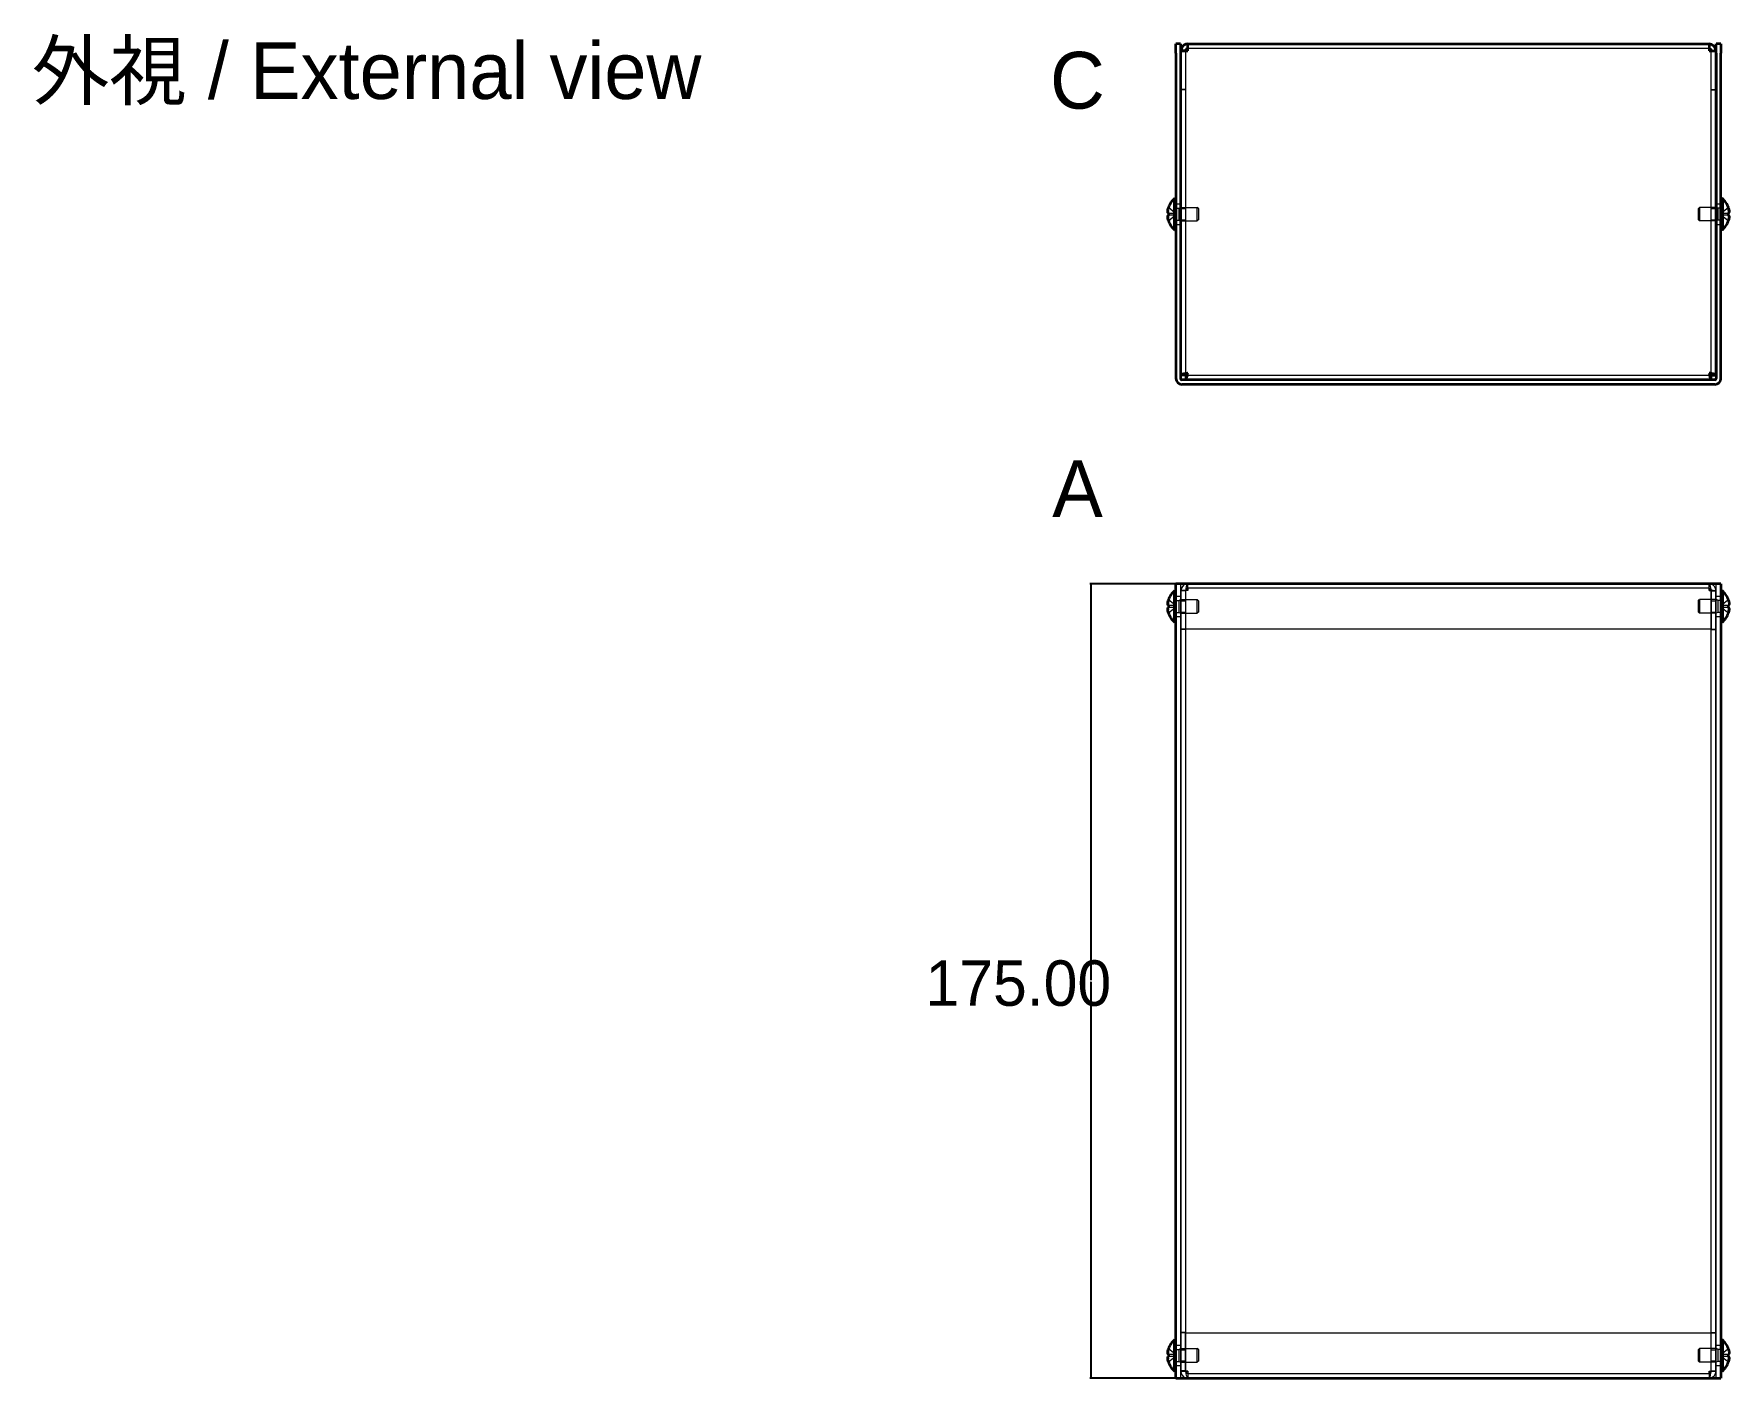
# Model space of a CAD drawing. Header units: millimetres. Extents: x 55 to 2877, y 42 to 710.
# Drawn here: x 57.1 to 430.4, y 413.5 to 709.6 of the extents above; entities that cross this region are included whole.
import ezdxf

# ---------------------------------------------------------------- set-up
doc = ezdxf.new("R2010")
doc.units = ezdxf.units.MM
doc.header["$LTSCALE"] = 2.5
doc.layers.get('0').update_dxf_attribs({"linetype": 'CONTINUOUS'})
for name, color, linetype, lineweight in [('Dimension (ISO) @ 1', 7, 'CONTINUOUS', 18), ('Hidden (ISO)', 7, 'CONTINUOUS', 18), ('Symbol (ISO)', 7, 'CONTINUOUS', 18), ('Symbol (ISO) @ 1', 7, 'CONTINUOUS', 18), ('Visible (ISO)', 7, 'CONTINUOUS', 35), ('Visible Narrow (ISO)', 7, 'CONTINUOUS', 25)]:
    doc.layers.add(name, color=color, linetype=linetype, lineweight=lineweight)
doc.styles.add('kst32b', font='kst32b')
doc.styles.add('unicode', font='unicode')
doc.dimstyles.get("Standard").update_dxf_attribs({"dimtxt": 0.18, "dimasz": 0.2, "dimexe": 0.18, "dimexo": 0.0625, "dimgap": 0.09, "dimtad": 0, "dimtih": 1, "dimtoh": 1, "dimdec": 4, "dimzin": 0, "dimdsep": 46, "dimtxsty": 'kst32b', "dimcen": 0.09, "dimclrd": 3, "dimadec": 0, "dimazin": 0, "dimtfac": 1, "dimtdec": 4, "dimtofl": 0, "dimtmove": 0, "dimatfit": 3, "dimfxl": 1, "dimtolj": 1, "dimtzin": 0, "dimarcsym": 0})

# ---------------------------------------------------------------- blocks, each defined once
blk = doc.blocks.new('*D6')
at = {"layer": 'Dimension (ISO) @ 1', "color": 0, "linetype": 'ByBlock', "lineweight": -2}
for p, q in [((308.55, 588.49), (289.66, 588.49)), ((308.55, 413.49), (289.66, 413.49))]:
    blk.add_line(p, q, dxfattribs=at)
at = {"layer": 'Dimension (ISO) @ 1', "color": 3, "linetype": 'ByBlock', "lineweight": -2}
for points in [[(289.84, 588.49), (289.87, 588.29), (289.8, 588.29)], [(289.84, 413.49), (289.8, 413.69), (289.87, 413.69)]]:
    blk.add_solid(points, dxfattribs=at)
at = {"layer": 'Visible Narrow (ISO)'}
for p, q in [((289.84, 588.49), (289.84, 501.17)), ((289.84, 500.81), (289.84, 413.49))]:
    blk.add_line(p, q, dxfattribs=at)
at = {"layer": 'Dimension (ISO) @ 1', "color": 0, "linetype": 'CONTINUOUS', "lineweight": -2, "insert": (289.84, 500.99), "char_height": 0.18, "width": 0.9698, "attachment_point": 5, "style": 'kst32b'}
blk.add_mtext('175.0000', dxfattribs=at)

msp = doc.modelspace()

# ---------------------------------------------------------------- linework, layer by layer
at = {"layer": 'Hidden (ISO)'}
for p, q in [((310.71412, 705.83111), (309.71412, 705.83111)), ((310.71412, 705.88652), (310.71412, 705.83111)), ((310.71412, 705.83111), (310.71412, 634.47253)), ((426.01412, 706.40182), (311.21412, 706.40182)), ((426.51412, 705.88652), (426.51412, 705.83111)), ((426.51412, 705.83111), (427.51412, 705.83111)), ((426.51412, 634.47253), (426.51412, 705.83111)), ((310.71412, 697.40182), (309.71412, 697.40182)), ((310.71412, 697.33111), (309.71412, 697.33111)), ((426.51412, 697.40182), (427.51412, 697.40182)), ((426.51412, 697.33111), (427.51412, 697.33111)), ((308.61412, 672.15182), (309.61412, 672.15182)), ((427.61412, 672.15182), (428.61412, 672.15182)), ((308.43318, 670.15507), (306.95439, 671.34717)), ((306.95439, 670.15432), (308.43288, 670.15432)), ((308.43288, 669.64932), (306.95439, 669.64932)), ((306.95439, 668.45646), (308.43288, 669.64831)), ((308.43318, 670.15432), (308.43288, 670.15432)), ((308.43318, 669.64856), (308.43288, 669.64831)), ((308.43412, 670.15432), (308.43412, 669.64932)), ((308.61412, 671.23932), (309.30739, 671.23932)), ((308.61412, 668.56432), (309.30739, 668.56432)), ((309.30739, 671.23932), (309.61412, 671.40182)), ((309.30739, 668.56432), (309.30739, 671.23932)), ((309.30739, 668.56432), (309.61412, 668.40182)), ((309.71412, 671.40182), (313.30739, 671.40182)), ((309.71412, 671.13132), (310.71412, 671.13132)), ((309.71412, 668.67232), (310.71412, 668.67232)), ((309.71412, 668.40182), (313.30739, 668.40182)), ((313.30739, 668.40182), (313.30739, 671.40182)), ((313.61412, 671.09509), (313.30739, 671.40182)), ((313.61412, 668.70854), (313.30739, 668.40182)), ((313.61412, 668.70854), (313.61412, 671.09509)), ((423.61412, 671.09509), (423.92084, 671.40182)), ((423.61412, 671.09509), (423.61412, 668.70854)), ((423.61412, 668.70854), (423.92084, 668.40182)), ((423.92084, 671.40182), (423.92084, 668.40182)), ((427.51412, 671.40182), (423.92084, 671.40182)), ((427.51412, 668.40182), (423.92084, 668.40182)), ((426.51412, 671.13132), (427.51412, 671.13132)), ((426.51412, 668.67232), (427.51412, 668.67232)), ((427.92084, 671.23932), (427.61412, 671.40182)), ((427.92084, 668.56432), (427.61412, 668.40182)), ((427.92084, 671.23932), (427.92084, 668.56432)), ((428.61412, 671.23932), (427.92084, 671.23932)), ((428.61412, 668.56432), (427.92084, 668.56432)), ((428.79412, 669.64932), (428.79412, 670.15432)), ((428.79506, 670.15507), (428.79536, 670.15532)), ((428.79506, 669.64932), (428.79536, 669.64932)), ((428.79506, 669.64856), (430.27384, 668.45646)), ((430.27384, 671.34717), (428.79536, 670.15532)), ((428.79536, 670.15432), (430.27384, 670.15432)), ((430.27384, 669.64932), (428.79536, 669.64932)), ((308.61412, 667.65182), (309.61412, 667.65182)), ((427.61412, 667.65182), (428.61412, 667.65182)), ((310.78483, 634.40182), (426.44341, 634.40182)), ((309.61412, 588.49235), (309.61412, 413.49235)), ((310.71412, 586.99235), (309.71412, 586.99235)), ((309.71412, 586.99235), (309.71412, 578.49235)), ((310.71412, 586.92164), (309.71412, 586.92164)), ((310.71412, 586.99235), (310.71412, 578.49235)), ((310.78483, 578.49235), (310.78483, 586.99235)), ((311.21412, 587.49235), (311.21412, 588.49235)), ((311.21412, 587.49235), (311.21412, 586.99235)), ((426.01412, 587.49235), (311.21412, 587.49235)), ((426.01412, 587.49235), (426.01412, 588.49235)), ((426.01412, 586.99235), (426.01412, 587.49235)), ((426.44341, 586.99235), (426.44341, 578.49235)), ((426.51412, 586.99235), (426.51412, 578.49235)), ((426.51412, 586.99235), (427.51412, 586.99235)), ((426.51412, 586.92164), (427.51412, 586.92164)), ((427.51412, 578.49235), (427.51412, 586.99235)), ((427.61412, 413.49235), (427.61412, 588.49235)), ((308.43288, 583.74585), (306.95439, 584.93771)), ((306.95439, 583.74485), (308.43288, 583.74485)), ((308.43318, 583.23985), (306.95439, 583.23985)), ((306.95439, 582.047), (308.43288, 583.23885)), ((308.43318, 583.74485), (308.43288, 583.74485)), ((308.43318, 583.23909), (308.43288, 583.23885)), ((308.43412, 583.23985), (308.43412, 583.74485)), ((308.61412, 585.74235), (309.61412, 585.74235)), ((308.61412, 584.82985), (309.30739, 584.82985)), ((309.30739, 584.82985), (309.61412, 584.99235)), ((309.30739, 582.15485), (309.30739, 584.82985)), ((309.61412, 584.99235), (313.30739, 584.99235)), ((309.71412, 584.72185), (310.71412, 584.72185)), ((313.30739, 581.99235), (313.30739, 584.99235)), ((313.61412, 584.68563), (313.30739, 584.99235)), ((313.61412, 582.29908), (313.61412, 584.68563)), ((423.61412, 584.68563), (423.92084, 584.99235)), ((423.61412, 584.68563), (423.61412, 582.29908)), ((423.92084, 584.99235), (423.92084, 581.99235)), ((427.61412, 584.99235), (423.92084, 584.99235)), ((426.51412, 584.72185), (427.51412, 584.72185)), ((427.61412, 585.74235), (428.61412, 585.74235)), ((427.92084, 584.82985), (427.61412, 584.99235)), ((427.92084, 584.82985), (427.92084, 582.15485)), ((428.61412, 584.82985), (427.92084, 584.82985)), ((428.79412, 583.23985), (428.79412, 583.74485)), ((428.79506, 583.74485), (430.27384, 583.74485)), ((428.79506, 583.23985), (428.79536, 583.23985)), ((428.79506, 583.23909), (430.27384, 582.047)), ((430.27384, 584.93771), (428.79536, 583.74585)), ((430.27384, 583.23985), (428.79536, 583.23985)), ((308.61412, 582.15485), (309.30739, 582.15485)), ((308.61412, 581.24235), (309.61412, 581.24235)), ((309.30739, 582.15485), (309.61412, 581.99235)), ((309.61412, 581.99235), (313.30739, 581.99235)), ((309.71412, 582.26285), (310.71412, 582.26285)), ((313.61412, 582.29908), (313.30739, 581.99235)), ((423.61412, 582.29908), (423.92084, 581.99235)), ((427.61412, 581.99235), (423.92084, 581.99235)), ((426.51412, 582.26285), (427.51412, 582.26285)), ((427.92084, 582.15485), (427.61412, 581.99235)), ((427.61412, 581.24235), (428.61412, 581.24235)), ((428.61412, 582.15485), (427.92084, 582.15485)), ((309.71412, 578.49235), (309.71412, 578.42164)), ((310.71412, 578.49235), (309.71412, 578.49235)), ((310.71412, 578.42164), (309.71412, 578.42164)), ((309.71412, 578.42164), (309.71412, 423.56306)), ((310.71412, 578.49235), (310.71412, 578.42164)), ((310.71412, 578.42164), (310.71412, 423.56306)), ((426.44341, 578.49235), (310.78483, 578.49235)), ((426.51412, 578.49235), (426.51412, 578.42164)), ((426.51412, 578.49235), (427.51412, 578.49235)), ((426.51412, 578.42164), (427.51412, 578.42164)), ((426.51412, 423.56306), (426.51412, 578.42164)), ((427.51412, 578.42164), (427.51412, 578.49235)), ((427.51412, 423.56306), (427.51412, 578.42164)), ((309.71412, 423.56306), (309.71412, 423.49235)), ((310.71412, 423.56306), (309.71412, 423.56306)), ((309.71412, 423.49235), (309.71412, 414.99235)), ((310.71412, 423.49235), (309.71412, 423.49235)), ((310.71412, 423.49235), (310.71412, 423.56306)), ((310.71412, 414.99235), (310.71412, 423.49235)), ((310.78483, 414.99235), (310.78483, 423.49235)), ((310.78483, 423.49235), (426.44341, 423.49235)), ((426.44341, 423.49235), (426.44341, 414.99235)), ((426.51412, 423.49235), (426.51412, 423.56306)), ((426.51412, 423.56306), (427.51412, 423.56306)), ((426.51412, 414.99235), (426.51412, 423.49235)), ((426.51412, 423.49235), (427.51412, 423.49235)), ((427.51412, 423.49235), (427.51412, 423.56306)), ((427.51412, 414.99235), (427.51412, 423.49235)), ((308.43288, 418.74585), (306.95439, 419.93771)), ((306.95439, 418.74485), (308.43288, 418.74485)), ((308.43318, 418.23985), (306.95439, 418.23985)), ((306.95439, 417.047), (308.43288, 418.23885)), ((308.43318, 418.74485), (308.43288, 418.74485)), ((308.43318, 418.23909), (308.43288, 418.23885)), ((308.43412, 418.23985), (308.43412, 418.74485)), ((308.61412, 420.74235), (309.61412, 420.74235)), ((308.61412, 419.82985), (309.30739, 419.82985)), ((309.30739, 419.82985), (309.61412, 419.99235)), ((309.30739, 417.15485), (309.30739, 419.82985)), ((309.61412, 419.99235), (313.30739, 419.99235)), ((309.71412, 419.72185), (310.71412, 419.72185)), ((313.30739, 416.99235), (313.30739, 419.99235)), ((313.61412, 419.68563), (313.30739, 419.99235)), ((313.61412, 417.29908), (313.61412, 419.68563)), ((423.61412, 419.68563), (423.92084, 419.99235)), ((423.61412, 419.68563), (423.61412, 417.29908)), ((423.92084, 419.99235), (423.92084, 416.99235)), ((427.61412, 419.99235), (423.92084, 419.99235)), ((426.51412, 419.72185), (427.51412, 419.72185)), ((427.61412, 420.74235), (428.61412, 420.74235)), ((427.92084, 419.82985), (427.61412, 419.99235)), ((427.92084, 419.82985), (427.92084, 417.15485)), ((428.61412, 419.82985), (427.92084, 419.82985)), ((428.79412, 418.23985), (428.79412, 418.74485)), ((428.79506, 418.74485), (430.27384, 418.74485)), ((428.79506, 418.23985), (428.79536, 418.23985)), ((428.79506, 418.23909), (430.27384, 417.047)), ((430.27384, 419.93771), (428.79536, 418.74585)), ((430.27384, 418.23985), (428.79536, 418.23985)), ((308.61412, 417.15485), (309.30739, 417.15485)), ((308.61412, 416.24235), (309.61412, 416.24235)), ((309.30739, 417.15485), (309.61412, 416.99235)), ((309.61412, 416.99235), (313.30739, 416.99235)), ((309.71412, 417.26285), (310.71412, 417.26285)), ((310.71412, 415.06306), (309.71412, 415.06306)), ((310.71412, 414.99235), (309.71412, 414.99235)), ((311.21412, 414.99235), (311.21412, 414.49235)), ((311.21412, 414.49235), (311.21412, 413.49235)), ((311.21412, 414.49235), (426.01412, 414.49235)), ((313.61412, 417.29908), (313.30739, 416.99235)), ((423.61412, 417.29908), (423.92084, 416.99235)), ((427.61412, 416.99235), (423.92084, 416.99235)), ((426.01412, 414.49235), (426.01412, 414.99235)), ((426.01412, 414.49235), (426.01412, 413.49235)), ((426.51412, 417.26285), (427.51412, 417.26285)), ((426.51412, 415.06306), (427.51412, 415.06306)), ((426.51412, 414.99235), (427.51412, 414.99235)), ((427.92084, 417.15485), (427.61412, 416.99235)), ((427.61412, 416.24235), (428.61412, 416.24235)), ((428.61412, 417.15485), (427.92084, 417.15485))]:
    msp.add_line(p, q, dxfattribs=at)
for points in [[(311.21412, 705.90182), (310.95232, 705.87825), (310.71412, 705.85468), (310.71412, 705.83111)], [(426.01412, 705.90182), (426.27592, 705.87825), (426.51412, 705.85468), (426.51412, 705.83111)], [(311.21412, 587.49235), (310.95232, 587.49235), (310.71412, 587.25415), (310.71412, 586.99235)], [(311.21412, 586.99235), (310.95232, 586.96878), (310.71412, 586.94521), (310.71412, 586.92164)], [(311.21412, 587.49235), (311.07102, 587.49235), (310.92792, 587.25415), (310.78483, 586.99235)], [(426.01412, 587.49235), (426.15721, 587.49235), (426.30031, 587.25415), (426.44341, 586.99235)], [(426.01412, 587.49235), (426.27592, 587.49235), (426.51412, 587.25415), (426.51412, 586.99235)], [(426.01412, 586.99235), (426.27592, 586.96878), (426.51412, 586.94521), (426.51412, 586.92164)], [(311.21412, 414.99235), (310.95232, 415.01592), (310.71412, 415.03949), (310.71412, 415.06306)], [(311.21412, 414.49235), (310.95232, 414.49235), (310.71412, 414.73055), (310.71412, 414.99235)], [(311.21412, 414.49235), (311.07102, 414.49235), (310.92792, 414.73055), (310.78483, 414.99235)], [(426.01412, 414.99235), (426.27592, 415.01592), (426.51412, 415.03949), (426.51412, 415.06306)], [(426.01412, 414.49235), (426.15721, 414.49235), (426.30031, 414.73055), (426.44341, 414.99235)], [(426.01412, 414.49235), (426.27592, 414.49235), (426.51412, 414.73055), (426.51412, 414.99235)]]:
    msp.add_open_spline(points, degree=3, dxfattribs=at)
for points, knots in [([(306.80259, 670.6864), (306.79593, 670.62672), (306.79097, 670.56031), (306.79095, 670.49392), (306.79095, 670.49388), (306.79095, 670.49384)], [0.0627271, 0.0627271, 0.0627271, 0.0627271, 0.0765891, 0.0765891, 0.0765977, 0.0765977, 0.0765977, 0.0765977]), ([(306.8026, 670.33852), (306.80799, 670.30757), (306.8149, 670.28203), (306.82579, 670.25201), (306.8292, 670.24374), (306.83284, 670.236)], [0.0897829, 0.0897829, 0.0897829, 0.0897829, 0.0996632, 0.0996632, 0.1037658, 0.1037658, 0.1037658, 0.1037658]), ([(306.93921, 671.30055), (306.91452, 671.22331), (306.89217, 671.14464), (306.85762, 671.00579), (306.84414, 670.9445), (306.83284, 670.88491)], [0, 0, 0, 0, 0.0243262, 0.0243262, 0.0437901, 0.0437901, 0.0437901, 0.0437901]), ([(430.28902, 668.50308), (430.31372, 668.58032), (430.33607, 668.65899), (430.37062, 668.79784), (430.38409, 668.85913), (430.39539, 668.91872)], [0, 0, 0, 0, 0.0243262, 0.0243262, 0.0437901, 0.0437901, 0.0437901, 0.0437901]), ([(430.42564, 669.46512), (430.42025, 669.49606), (430.41334, 669.52161), (430.40245, 669.55162), (430.39904, 669.5599), (430.3954, 669.56764)], [0.0897829, 0.0897829, 0.0897829, 0.0897829, 0.0996632, 0.0996632, 0.1037658, 0.1037658, 0.1037658, 0.1037658]), ([(430.42565, 669.11724), (430.4323, 669.17691), (430.43726, 669.24332), (430.43728, 669.30971), (430.43728, 669.30975), (430.43728, 669.3098)], [0.0627271, 0.0627271, 0.0627271, 0.0627271, 0.0765891, 0.0765891, 0.0765977, 0.0765977, 0.0765977, 0.0765977]), ([(311.21412, 588.49235), (310.60386, 588.49235), (310.01463, 588.0803), (309.80521, 587.5071), (309.7451, 587.3426), (309.71412, 587.1675), (309.71412, 586.99235)], [0, 0, 0, 0, 1.2205093, 1.2205093, 1.2205093, 1.5707963, 1.5707963, 1.5707963, 1.5707963]), ([(311.21412, 586.99235), (310.60386, 586.97404), (310.01463, 586.95572), (309.80521, 586.93741), (309.7451, 586.93215), (309.71412, 586.9269), (309.71412, 586.92164)], [0, 0, 0, 0, 1.2205093, 1.2205093, 1.2205093, 1.5707963, 1.5707963, 1.5707963, 1.5707963]), ([(310.78483, 586.99235), (310.89601, 587.60261), (311.0072, 588.19184), (311.11839, 588.40126), (311.1503, 588.46137), (311.18221, 588.49235), (311.21412, 588.49235)], [0, 0, 0, 0, 1.2205093, 1.2205093, 1.2205093, 1.5707963, 1.5707963, 1.5707963, 1.5707963]), ([(426.01412, 588.49235), (426.1253, 588.49235), (426.23649, 588.0803), (426.34768, 587.5071), (426.37959, 587.3426), (426.4115, 587.1675), (426.44341, 586.99235)], [0, 0, 0, 0, 1.2205093, 1.2205093, 1.2205093, 1.5707963, 1.5707963, 1.5707963, 1.5707963]), ([(427.51412, 586.99235), (427.51412, 587.60261), (427.10207, 588.19184), (426.52887, 588.40126), (426.36436, 588.46137), (426.18926, 588.49235), (426.01412, 588.49235)], [0, 0, 0, 0, 1.2205093, 1.2205093, 1.2205093, 1.5707963, 1.5707963, 1.5707963, 1.5707963]), ([(427.51412, 586.92164), (427.51412, 586.93996), (427.10207, 586.95827), (426.52887, 586.97658), (426.36436, 586.98184), (426.18926, 586.9871), (426.01412, 586.99235)], [0, 0, 0, 0, 1.2205093, 1.2205093, 1.2205093, 1.5707963, 1.5707963, 1.5707963, 1.5707963]), ([(306.80259, 583.05573), (306.79593, 583.01725), (306.79097, 582.96667), (306.79095, 582.90041), (306.79095, 582.90037), (306.79095, 582.90033)], [0.0627271, 0.0627271, 0.0627271, 0.0627271, 0.0765891, 0.0765891, 0.0765977, 0.0765977, 0.0765977, 0.0765977]), ([(306.8026, 582.70772), (306.80799, 582.65955), (306.8149, 582.61198), (306.82579, 582.54754), (306.8292, 582.52847), (306.83284, 582.50926)], [0.0897829, 0.0897829, 0.0897829, 0.0897829, 0.0996632, 0.0996632, 0.1037658, 0.1037658, 0.1037658, 0.1037658]), ([(306.93921, 583.23985), (306.91452, 583.23985), (306.89217, 583.23095), (306.85762, 583.20064), (306.84414, 583.18196), (306.83284, 583.15818)], [0, 0, 0, 0, 0.0243262, 0.0243262, 0.0437901, 0.0437901, 0.0437901, 0.0437901]), ([(430.28902, 583.74485), (430.31364, 583.74485), (430.33591, 583.75337), (430.37551, 583.78785), (430.39225, 583.81483), (430.42329, 583.89997), (430.43721, 583.97325), (430.43719, 584.2142), (430.41833, 584.34345), (430.39234, 584.49675), (430.37538, 584.57721), (430.33599, 584.73546), (430.31367, 584.814), (430.28902, 584.89109)], [0, 0, 0, 0, 0.0242537, 0.0242537, 0.0501416, 0.0501416, 0.0857031, 0.0857031, 0.1271655, 0.1271655, 0.1688502, 0.1688502, 0.208348, 0.208348, 0.208348, 0.208348]), ([(430.28902, 582.09362), (430.31372, 582.17085), (430.33607, 582.24953), (430.37062, 582.38838), (430.38409, 582.44967), (430.39539, 582.50926)], [0, 0, 0, 0, 0.0243262, 0.0243262, 0.0437901, 0.0437901, 0.0437901, 0.0437901]), ([(430.42564, 583.05565), (430.42025, 583.0866), (430.41334, 583.11214), (430.40245, 583.14216), (430.39904, 583.15043), (430.3954, 583.15817)], [0.0897829, 0.0897829, 0.0897829, 0.0897829, 0.0996632, 0.0996632, 0.1037658, 0.1037658, 0.1037658, 0.1037658]), ([(430.42565, 582.70777), (430.4323, 582.76744), (430.43726, 582.83386), (430.43728, 582.90025), (430.43728, 582.90029), (430.43728, 582.90033)], [0.0627271, 0.0627271, 0.0627271, 0.0627271, 0.0765891, 0.0765891, 0.0765977, 0.0765977, 0.0765977, 0.0765977]), ([(306.93921, 418.23985), (306.91452, 418.23985), (306.89217, 418.23095), (306.85762, 418.20064), (306.84414, 418.18196), (306.83284, 418.15818)], [0, 0, 0, 0, 0.0243262, 0.0243262, 0.0437901, 0.0437901, 0.0437901, 0.0437901]), ([(430.28902, 418.74485), (430.31364, 418.74485), (430.33591, 418.75337), (430.37551, 418.78785), (430.39225, 418.81483), (430.42329, 418.89997), (430.43721, 418.97325), (430.43719, 419.2142), (430.41833, 419.34345), (430.39234, 419.49675), (430.37538, 419.57721), (430.33599, 419.73546), (430.31367, 419.814), (430.28902, 419.89109)], [0, 0, 0, 0, 0.0242537, 0.0242537, 0.0501416, 0.0501416, 0.0857031, 0.0857031, 0.1271655, 0.1271655, 0.1688502, 0.1688502, 0.208348, 0.208348, 0.208348, 0.208348]), ([(306.80259, 418.05573), (306.79593, 418.01725), (306.79097, 417.96667), (306.79095, 417.90041), (306.79095, 417.90037), (306.79095, 417.90033)], [0.0627271, 0.0627271, 0.0627271, 0.0627271, 0.0765891, 0.0765891, 0.0765977, 0.0765977, 0.0765977, 0.0765977]), ([(306.8026, 417.70772), (306.80799, 417.65955), (306.8149, 417.61198), (306.82579, 417.54754), (306.8292, 417.52847), (306.83284, 417.50926)], [0.0897829, 0.0897829, 0.0897829, 0.0897829, 0.0996632, 0.0996632, 0.1037658, 0.1037658, 0.1037658, 0.1037658]), ([(309.71412, 415.06306), (309.71412, 415.04475), (310.12617, 415.02644), (310.69937, 415.00812), (310.86387, 415.00286), (311.03897, 414.99761), (311.21412, 414.99235)], [0, 0, 0, 0, 1.2205093, 1.2205093, 1.2205093, 1.5707963, 1.5707963, 1.5707963, 1.5707963]), ([(309.71412, 414.99235), (309.71412, 414.3821), (310.12617, 413.79286), (310.69937, 413.58344), (310.86387, 413.52334), (311.03897, 413.49235), (311.21412, 413.49235)], [0, 0, 0, 0, 1.2205093, 1.2205093, 1.2205093, 1.5707963, 1.5707963, 1.5707963, 1.5707963]), ([(311.21412, 413.49235), (311.10293, 413.49235), (310.99175, 413.9044), (310.88056, 414.4776), (310.84865, 414.64211), (310.81674, 414.81721), (310.78483, 414.99235)], [0, 0, 0, 0, 1.2205093, 1.2205093, 1.2205093, 1.5707963, 1.5707963, 1.5707963, 1.5707963]), ([(426.01412, 414.99235), (426.62437, 415.01067), (427.21361, 415.02898), (427.42303, 415.04729), (427.48313, 415.05255), (427.51412, 415.05781), (427.51412, 415.06306)], [0, 0, 0, 0, 1.2205093, 1.2205093, 1.2205093, 1.5707963, 1.5707963, 1.5707963, 1.5707963]), ([(426.44341, 414.99235), (426.33222, 414.3821), (426.22104, 413.79286), (426.10985, 413.58344), (426.07794, 413.52334), (426.04603, 413.49235), (426.01412, 413.49235)], [0, 0, 0, 0, 1.2205093, 1.2205093, 1.2205093, 1.5707963, 1.5707963, 1.5707963, 1.5707963]), ([(426.01412, 413.49235), (426.62437, 413.49235), (427.21361, 413.9044), (427.42303, 414.4776), (427.48313, 414.64211), (427.51412, 414.81721), (427.51412, 414.99235)], [0, 0, 0, 0, 1.2205093, 1.2205093, 1.2205093, 1.5707963, 1.5707963, 1.5707963, 1.5707963]), ([(430.28902, 417.09362), (430.31372, 417.17085), (430.33607, 417.24953), (430.37062, 417.38838), (430.38409, 417.44967), (430.39539, 417.50926)], [0, 0, 0, 0, 0.0243262, 0.0243262, 0.0437901, 0.0437901, 0.0437901, 0.0437901]), ([(430.42564, 418.05565), (430.42025, 418.0866), (430.41334, 418.11214), (430.40245, 418.14216), (430.39904, 418.15043), (430.3954, 418.15817)], [0.0897829, 0.0897829, 0.0897829, 0.0897829, 0.0996632, 0.0996632, 0.1037658, 0.1037658, 0.1037658, 0.1037658]), ([(430.42565, 417.70777), (430.4323, 417.76744), (430.43726, 417.83386), (430.43728, 417.90025), (430.43728, 417.90029), (430.43728, 417.90033)], [0.0627271, 0.0627271, 0.0627271, 0.0627271, 0.0765891, 0.0765891, 0.0765977, 0.0765977, 0.0765977, 0.0765977])]:
    msp.add_open_spline(points, degree=3, knots=knots, dxfattribs=at)
at = {"layer": 'Visible (ISO)'}
for p, q in [((308.61412, 705.40182), (308.61412, 707.40182)), ((309.61412, 707.40182), (308.61412, 707.40182)), ((309.61412, 707.40182), (309.61412, 705.40182)), ((310.71412, 705.90182), (309.71412, 705.90182)), ((309.71412, 705.90182), (309.71412, 705.83111)), ((309.71412, 634.47253), (309.71412, 705.83111)), ((310.71412, 705.90182), (310.71412, 705.88652)), ((311.21412, 705.90182), (311.21412, 707.40182)), ((311.21412, 707.40182), (426.01412, 707.40182)), ((426.01412, 707.40182), (426.01412, 705.90182)), ((426.51412, 705.90182), (426.51412, 705.88652)), ((426.51412, 705.90182), (427.51412, 705.90182)), ((427.51412, 705.83111), (427.51412, 705.90182)), ((427.51412, 705.83111), (427.51412, 634.47253)), ((428.61412, 707.40182), (427.61412, 707.40182)), ((427.61412, 705.40182), (427.61412, 707.40182)), ((428.61412, 707.40182), (428.61412, 705.40182)), ((308.61412, 705.40182), (308.61412, 633.70182)), ((309.61412, 705.40182), (309.61412, 633.70182)), ((427.61412, 705.40182), (427.61412, 633.70182)), ((428.61412, 633.70182), (428.61412, 705.40182)), ((308.2715, 666.45182), (308.2715, 673.35182)), ((308.2715, 673.35182), (308.61412, 673.35182)), ((428.95673, 673.35182), (428.61412, 673.35182)), ((428.95673, 673.35182), (428.95673, 666.45182)), ((306.95439, 670.15432), (306.93921, 670.15432)), ((306.93921, 669.64932), (306.95439, 669.64932)), ((306.95439, 671.34717), (306.94863, 671.35182)), ((306.94863, 668.45182), (306.95439, 668.45646)), ((309.61412, 671.40182), (309.71412, 671.40182)), ((309.61412, 668.40182), (309.71412, 668.40182)), ((427.61412, 671.40182), (427.51412, 671.40182)), ((427.61412, 668.40182), (427.51412, 668.40182)), ((430.27961, 671.35182), (430.27384, 671.34717)), ((430.28902, 670.15432), (430.27384, 670.15432)), ((430.27384, 669.64932), (430.28902, 669.64932)), ((430.27384, 668.45646), (430.27961, 668.45182)), ((308.2715, 666.45182), (308.61412, 666.45182)), ((428.95673, 666.45182), (428.61412, 666.45182)), ((310.71412, 634.47253), (309.71412, 634.47253)), ((427.31412, 633.40182), (309.91412, 633.40182)), ((427.31412, 632.40182), (309.91412, 632.40182)), ((310.78483, 634.40182), (310.78483, 633.40182)), ((426.44341, 634.40182), (426.44341, 633.40182)), ((426.51412, 634.47253), (427.51412, 634.47253)), ((308.2715, 580.04235), (308.2715, 586.94235)), ((308.2715, 586.94235), (308.61412, 586.94235)), ((308.61412, 413.49235), (308.61412, 588.49235)), ((309.91412, 588.49235), (308.61412, 588.49235)), ((427.31412, 588.49235), (309.91412, 588.49235)), ((428.61412, 588.49235), (427.31412, 588.49235)), ((428.61412, 588.49235), (428.61412, 413.49235)), ((428.95673, 586.94235), (428.61412, 586.94235)), ((428.95673, 586.94235), (428.95673, 580.04235)), ((306.95439, 583.74485), (306.93921, 583.74485)), ((306.93921, 583.23985), (306.95439, 583.23985)), ((306.95439, 584.93771), (306.94863, 584.94235)), ((430.27961, 584.94235), (430.27384, 584.93771)), ((430.28902, 583.74485), (430.27384, 583.74485)), ((430.27384, 583.23985), (430.28902, 583.23985)), ((306.94863, 582.04235), (306.95439, 582.047)), ((308.2715, 580.04235), (308.61412, 580.04235)), ((428.95673, 580.04235), (428.61412, 580.04235)), ((430.27384, 582.047), (430.27961, 582.04235)), ((308.2715, 415.04235), (308.2715, 421.94235)), ((308.2715, 421.94235), (308.61412, 421.94235)), ((428.95673, 421.94235), (428.61412, 421.94235)), ((428.95673, 421.94235), (428.95673, 415.04235)), ((306.95439, 418.74485), (306.93921, 418.74485)), ((306.93921, 418.23985), (306.95439, 418.23985)), ((306.95439, 419.93771), (306.94863, 419.94235)), ((430.27961, 419.94235), (430.27384, 419.93771)), ((430.28902, 418.74485), (430.27384, 418.74485)), ((430.27384, 418.23985), (430.28902, 418.23985)), ((306.94863, 417.04235), (306.95439, 417.047)), ((308.2715, 415.04235), (308.61412, 415.04235)), ((428.95673, 415.04235), (428.61412, 415.04235)), ((430.27384, 417.047), (430.27961, 417.04235)), ((308.61412, 413.49235), (309.91412, 413.49235)), ((309.91412, 413.49235), (427.31412, 413.49235)), ((427.31412, 413.49235), (428.61412, 413.49235))]:
    msp.add_line(p, q, dxfattribs=at)
for centre, radius, start, end in [((311.31412, 669.90182), 4.6, 131.4096221, 161.626062), ((425.91412, 669.90182), 4.6, 18.373938, 48.5903779), ((311.31412, 669.90182), 4.59306, 161.6584104, 162.2700082), ((311.31412, 669.90182), 4.59306, 197.7299918, 198.3415896), ((311.31412, 669.90182), 4.6, 198.373938, 228.5903779), ((425.91412, 669.90182), 4.6, 311.4096221, 341.626062), ((425.91412, 669.90182), 4.59306, 17.7299918, 18.3415896), ((425.91412, 669.90182), 4.59306, 341.6584104, 342.2700082), ((309.91412, 633.70182), 1.3, 180, 270), ((309.91412, 633.70182), 0.3, 180, 270), ((427.31412, 633.70182), 1.3, 270, 0), ((427.31412, 633.70182), 0.3, 270, 0), ((311.31412, 583.49235), 4.6, 131.4096221, 161.626062), ((425.91412, 583.49235), 4.6, 18.373938, 48.5903779), ((311.31412, 583.49235), 4.59306, 161.6584104, 162.2700082), ((425.91412, 583.49235), 4.59306, 17.7299918, 18.3415896), ((311.31412, 583.49235), 4.59306, 197.7299918, 198.3415896), ((311.31412, 583.49235), 4.6, 198.373938, 228.5903779), ((425.91412, 583.49235), 4.6, 311.4096221, 341.626062), ((425.91412, 583.49235), 4.59306, 341.6584104, 342.2700082), ((311.31412, 418.49235), 4.6, 131.4096221, 161.626062), ((425.91412, 418.49235), 4.6, 18.373938, 48.5903779), ((311.31412, 418.49235), 4.59306, 161.6584104, 162.2700082), ((425.91412, 418.49235), 4.59306, 17.7299918, 18.3415896), ((311.31412, 418.49235), 4.59306, 197.7299918, 198.3415896), ((311.31412, 418.49235), 4.6, 198.373938, 228.5903779), ((425.91412, 418.49235), 4.6, 311.4096221, 341.626062), ((425.91412, 418.49235), 4.59306, 341.6584104, 342.2700082)]:
    msp.add_arc(centre, radius, start, end, dxfattribs=at)
for centre, major_axis in [((310.30311, 669.90182), (0, -4.30871)), ((426.92513, 669.90182), (0, 4.30871)), ((310.30311, 583.49235), (0, -4.30871)), ((426.92513, 583.49235), (0, 4.30871)), ((310.30311, 418.49235), (0, -4.30871)), ((426.92513, 418.49235), (0, 4.30871))]:
    msp.add_ellipse(centre, major_axis=major_axis, ratio=0.778534809, start_param=4.653753129, end_param=4.771024832, dxfattribs=at)
for points, knots in [([(311.21412, 707.40182), (310.60386, 707.40182), (310.01463, 706.98976), (309.80521, 706.41657), (309.7451, 706.25206), (309.71412, 706.07696), (309.71412, 705.90182)], [0, 0, 0, 0, 1.2205093, 1.2205093, 1.2205093, 1.5707963, 1.5707963, 1.5707963, 1.5707963]), ([(309.71412, 705.83111), (309.71412, 705.84942), (310.12617, 705.86773), (310.69937, 705.88605), (310.86387, 705.8913), (311.03897, 705.89656), (311.21412, 705.90182)], [0, 0, 0, 0, 1.2205093, 1.2205093, 1.2205093, 1.5707963, 1.5707963, 1.5707963, 1.5707963]), ([(427.51412, 705.90182), (427.51412, 706.51207), (427.10207, 707.10131), (426.52887, 707.31073), (426.36436, 707.37083), (426.18926, 707.40182), (426.01412, 707.40182)], [0, 0, 0, 0, 1.2205093, 1.2205093, 1.2205093, 1.5707963, 1.5707963, 1.5707963, 1.5707963]), ([(426.01412, 705.90182), (426.62437, 705.8835), (427.21361, 705.86519), (427.42303, 705.84687), (427.48313, 705.84162), (427.51412, 705.83636), (427.51412, 705.83111)], [0, 0, 0, 0, 1.2205093, 1.2205093, 1.2205093, 1.5707963, 1.5707963, 1.5707963, 1.5707963]), ([(306.93921, 670.15432), (306.91452, 670.15432), (306.89217, 670.16322), (306.85271, 670.19783), (306.83572, 670.22468), (306.80918, 670.29728), (306.79099, 670.36676), (306.79092, 670.60394), (306.80463, 670.72138), (306.83567, 670.90514), (306.85246, 670.98517), (306.89218, 671.14475), (306.91451, 671.22327), (306.93921, 671.30055)], [0, 0, 0, 0, 0.0243262, 0.0243262, 0.0500119, 0.0500119, 0.0765891, 0.0765891, 0.0996632, 0.0996632, 0.1164612, 0.1164612, 0.1321878, 0.1321878, 0.1321878, 0.1321878]), ([(306.93921, 669.64932), (306.91452, 669.64932), (306.89217, 669.64042), (306.85271, 669.6058), (306.83572, 669.57895), (306.80918, 669.50635), (306.79099, 669.43688), (306.79092, 669.1997), (306.80463, 669.08225), (306.83567, 668.89849), (306.85246, 668.81846), (306.89218, 668.65888), (306.91451, 668.58036), (306.93921, 668.50308)], [0, 0, 0, 0, 0.0243262, 0.0243262, 0.0500119, 0.0500119, 0.0765891, 0.0765891, 0.0996632, 0.0996632, 0.1164612, 0.1164612, 0.1321878, 0.1321878, 0.1321878, 0.1321878]), ([(306.93921, 668.50308), (306.91459, 668.58009), (306.89233, 668.65834), (306.85273, 668.81732), (306.83598, 668.89696), (306.80495, 669.08009), (306.79103, 669.19818), (306.79104, 669.43884), (306.8099, 669.50816), (306.8359, 669.57917), (306.85285, 669.60593), (306.89224, 669.64045), (306.91457, 669.64932), (306.93921, 669.64932)], [0, 0, 0, 0, 0.0242537, 0.0242537, 0.0501416, 0.0501416, 0.0857031, 0.0857031, 0.1271655, 0.1271655, 0.1688502, 0.1688502, 0.208348, 0.208348, 0.208348, 0.208348]), ([(306.83284, 670.88491), (306.82923, 670.86586), (306.82584, 670.84698), (306.81622, 670.79019), (306.80869, 670.74113), (306.80259, 670.6864)], [0.0437901, 0.0437901, 0.0437901, 0.0437901, 0.0500119, 0.0500119, 0.0627271, 0.0627271, 0.0627271, 0.0627271]), ([(306.83284, 670.236), (306.84409, 670.21204), (306.85747, 670.19322), (306.89218, 670.1629), (306.91451, 670.15432), (306.93921, 670.15432)], [0.1037658, 0.1037658, 0.1037658, 0.1037658, 0.1164612, 0.1164612, 0.1321878, 0.1321878, 0.1321878, 0.1321878]), ([(430.28902, 670.15432), (430.31372, 670.15432), (430.33607, 670.16322), (430.37552, 670.19783), (430.39251, 670.22468), (430.41905, 670.29728), (430.43724, 670.36676), (430.43732, 670.60394), (430.42361, 670.72138), (430.39257, 670.90514), (430.37578, 670.98517), (430.33606, 671.14475), (430.31373, 671.22327), (430.28902, 671.30055)], [0, 0, 0, 0, 0.0243262, 0.0243262, 0.0500119, 0.0500119, 0.0765891, 0.0765891, 0.0996632, 0.0996632, 0.1164612, 0.1164612, 0.1321878, 0.1321878, 0.1321878, 0.1321878]), ([(430.28902, 671.30055), (430.31364, 671.22354), (430.33591, 671.14529), (430.37551, 670.98631), (430.39225, 670.90667), (430.42329, 670.72354), (430.43721, 670.60545), (430.43719, 670.36479), (430.41833, 670.29547), (430.39234, 670.22446), (430.37538, 670.1977), (430.33599, 670.16318), (430.31367, 670.15432), (430.28902, 670.15432)], [0, 0, 0, 0, 0.0242537, 0.0242537, 0.0501416, 0.0501416, 0.0857031, 0.0857031, 0.1271655, 0.1271655, 0.1688502, 0.1688502, 0.208348, 0.208348, 0.208348, 0.208348]), ([(430.3954, 669.56764), (430.38414, 669.59159), (430.37077, 669.61042), (430.33606, 669.64074), (430.31373, 669.64932), (430.28902, 669.64932)], [0.1037658, 0.1037658, 0.1037658, 0.1037658, 0.1164612, 0.1164612, 0.1321878, 0.1321878, 0.1321878, 0.1321878]), ([(430.28902, 669.64932), (430.31372, 669.64932), (430.33607, 669.64042), (430.37552, 669.6058), (430.39251, 669.57895), (430.41905, 669.50635), (430.43724, 669.43688), (430.43732, 669.1997), (430.42361, 669.08225), (430.39257, 668.89849), (430.37578, 668.81846), (430.33606, 668.65888), (430.31373, 668.58036), (430.28902, 668.50308)], [0, 0, 0, 0, 0.0243262, 0.0243262, 0.0500119, 0.0500119, 0.0765891, 0.0765891, 0.0996632, 0.0996632, 0.1164612, 0.1164612, 0.1321878, 0.1321878, 0.1321878, 0.1321878]), ([(430.39539, 668.91872), (430.39901, 668.93777), (430.4024, 668.95665), (430.41201, 669.01344), (430.41954, 669.0625), (430.42565, 669.11724)], [0.0437901, 0.0437901, 0.0437901, 0.0437901, 0.0500119, 0.0500119, 0.0627271, 0.0627271, 0.0627271, 0.0627271]), ([(311.21412, 634.90182), (310.60386, 634.79063), (310.01463, 634.67944), (309.80521, 634.56826), (309.7451, 634.53635), (309.71412, 634.50444), (309.71412, 634.47253)], [0, 0, 0, 0, 1.2205093, 1.2205093, 1.2205093, 1.5707963, 1.5707963, 1.5707963, 1.5707963]), ([(310.78483, 633.40182), (310.89601, 633.40182), (311.0072, 633.81387), (311.11839, 634.38707), (311.1503, 634.55157), (311.18221, 634.72667), (311.21412, 634.90182)], [0, 0, 0, 0, 1.2205093, 1.2205093, 1.2205093, 1.5707963, 1.5707963, 1.5707963, 1.5707963]), ([(426.01412, 634.90182), (426.1253, 634.29156), (426.23649, 633.70232), (426.34768, 633.4929), (426.37959, 633.4328), (426.4115, 633.40182), (426.44341, 633.40182)], [0, 0, 0, 0, 1.2205093, 1.2205093, 1.2205093, 1.5707963, 1.5707963, 1.5707963, 1.5707963]), ([(427.51412, 634.47253), (427.51412, 634.58371), (427.10207, 634.6949), (426.52887, 634.80608), (426.36436, 634.838), (426.18926, 634.86991), (426.01412, 634.90182)], [0, 0, 0, 0, 1.2205093, 1.2205093, 1.2205093, 1.5707963, 1.5707963, 1.5707963, 1.5707963]), ([(306.93921, 584.89109), (306.91452, 584.81385), (306.89217, 584.73517), (306.85271, 584.5766), (306.83572, 584.4959), (306.80918, 584.33915), (306.79099, 584.21171), (306.79092, 583.97405), (306.80463, 583.90088), (306.83567, 583.8153), (306.85246, 583.78813), (306.89218, 583.75343), (306.91451, 583.74485), (306.93921, 583.74485)], [0, 0, 0, 0, 0.0243262, 0.0243262, 0.0500119, 0.0500119, 0.0765891, 0.0765891, 0.0996632, 0.0996632, 0.1164612, 0.1164612, 0.1321878, 0.1321878, 0.1321878, 0.1321878]), ([(306.93921, 582.09362), (306.91452, 582.17085), (306.89217, 582.24953), (306.85271, 582.40811), (306.83572, 582.48881), (306.80918, 582.64555), (306.79099, 582.773), (306.79092, 583.01065), (306.80463, 583.08382), (306.83567, 583.1694), (306.85246, 583.19658), (306.89218, 583.23127), (306.91451, 583.23985), (306.93921, 583.23985)], [0, 0, 0, 0, 0.0243262, 0.0243262, 0.0500119, 0.0500119, 0.0765891, 0.0765891, 0.0996632, 0.0996632, 0.1164612, 0.1164612, 0.1321878, 0.1321878, 0.1321878, 0.1321878]), ([(306.93921, 583.74485), (306.91459, 583.74485), (306.89233, 583.75337), (306.85273, 583.78785), (306.83598, 583.81483), (306.80495, 583.89997), (306.79103, 583.97325), (306.79104, 584.2142), (306.8099, 584.34345), (306.8359, 584.49675), (306.85285, 584.57721), (306.89224, 584.73546), (306.91457, 584.814), (306.93921, 584.89109)], [0, 0, 0, 0, 0.0242537, 0.0242537, 0.0501416, 0.0501416, 0.0857031, 0.0857031, 0.1271655, 0.1271655, 0.1688502, 0.1688502, 0.208348, 0.208348, 0.208348, 0.208348]), ([(306.83284, 583.15818), (306.82923, 583.15058), (306.82584, 583.14245), (306.81622, 583.11615), (306.80869, 583.09103), (306.80259, 583.05573)], [0.0437901, 0.0437901, 0.0437901, 0.0437901, 0.0500119, 0.0500119, 0.0627271, 0.0627271, 0.0627271, 0.0627271]), ([(306.83284, 582.50926), (306.84409, 582.44979), (306.85747, 582.38887), (306.89218, 582.24942), (306.91451, 582.1709), (306.93921, 582.09362)], [0.1037658, 0.1037658, 0.1037658, 0.1037658, 0.1164612, 0.1164612, 0.1321878, 0.1321878, 0.1321878, 0.1321878]), ([(430.28902, 584.89109), (430.31372, 584.81385), (430.33607, 584.73517), (430.37552, 584.5766), (430.39251, 584.4959), (430.41905, 584.33915), (430.43724, 584.21171), (430.43732, 583.97405), (430.42361, 583.90088), (430.39257, 583.8153), (430.37578, 583.78813), (430.33606, 583.75343), (430.31373, 583.74485), (430.28902, 583.74485)], [0, 0, 0, 0, 0.0243262, 0.0243262, 0.0500119, 0.0500119, 0.0765891, 0.0765891, 0.0996632, 0.0996632, 0.1164612, 0.1164612, 0.1321878, 0.1321878, 0.1321878, 0.1321878]), ([(430.3954, 583.15817), (430.38414, 583.18213), (430.37077, 583.20095), (430.33606, 583.23127), (430.31373, 583.23985), (430.28902, 583.23985)], [0.1037658, 0.1037658, 0.1037658, 0.1037658, 0.1164612, 0.1164612, 0.1321878, 0.1321878, 0.1321878, 0.1321878]), ([(430.28902, 583.23985), (430.31372, 583.23985), (430.33607, 583.23095), (430.37552, 583.19633), (430.39251, 583.16949), (430.41905, 583.09689), (430.43724, 583.02741), (430.43732, 582.79023), (430.42361, 582.67279), (430.39257, 582.48903), (430.37578, 582.409), (430.33606, 582.24942), (430.31373, 582.1709), (430.28902, 582.09362)], [0, 0, 0, 0, 0.0243262, 0.0243262, 0.0500119, 0.0500119, 0.0765891, 0.0765891, 0.0996632, 0.0996632, 0.1164612, 0.1164612, 0.1321878, 0.1321878, 0.1321878, 0.1321878]), ([(430.39539, 582.50926), (430.39901, 582.52831), (430.4024, 582.54718), (430.41201, 582.60398), (430.41954, 582.65304), (430.42565, 582.70777)], [0.0437901, 0.0437901, 0.0437901, 0.0437901, 0.0500119, 0.0500119, 0.0627271, 0.0627271, 0.0627271, 0.0627271]), ([(306.93921, 419.89109), (306.91452, 419.81385), (306.89217, 419.73517), (306.85271, 419.5766), (306.83572, 419.4959), (306.80918, 419.33915), (306.79099, 419.21171), (306.79092, 418.97405), (306.80463, 418.90088), (306.83567, 418.8153), (306.85246, 418.78813), (306.89218, 418.75343), (306.91451, 418.74485), (306.93921, 418.74485)], [0, 0, 0, 0, 0.0243262, 0.0243262, 0.0500119, 0.0500119, 0.0765891, 0.0765891, 0.0996632, 0.0996632, 0.1164612, 0.1164612, 0.1321878, 0.1321878, 0.1321878, 0.1321878]), ([(306.93921, 417.09362), (306.91452, 417.17085), (306.89217, 417.24953), (306.85271, 417.40811), (306.83572, 417.48881), (306.80918, 417.64555), (306.79099, 417.773), (306.79092, 418.01065), (306.80463, 418.08382), (306.83567, 418.1694), (306.85246, 418.19658), (306.89218, 418.23127), (306.91451, 418.23985), (306.93921, 418.23985)], [0, 0, 0, 0, 0.0243262, 0.0243262, 0.0500119, 0.0500119, 0.0765891, 0.0765891, 0.0996632, 0.0996632, 0.1164612, 0.1164612, 0.1321878, 0.1321878, 0.1321878, 0.1321878]), ([(306.93921, 418.74485), (306.91459, 418.74485), (306.89233, 418.75337), (306.85273, 418.78785), (306.83598, 418.81483), (306.80495, 418.89997), (306.79103, 418.97325), (306.79104, 419.2142), (306.8099, 419.34345), (306.8359, 419.49675), (306.85285, 419.57721), (306.89224, 419.73546), (306.91457, 419.814), (306.93921, 419.89109)], [0, 0, 0, 0, 0.0242537, 0.0242537, 0.0501416, 0.0501416, 0.0857031, 0.0857031, 0.1271655, 0.1271655, 0.1688502, 0.1688502, 0.208348, 0.208348, 0.208348, 0.208348]), ([(430.28902, 419.89109), (430.31372, 419.81385), (430.33607, 419.73517), (430.37552, 419.5766), (430.39251, 419.4959), (430.41905, 419.33915), (430.43724, 419.21171), (430.43732, 418.97405), (430.42361, 418.90088), (430.39257, 418.8153), (430.37578, 418.78813), (430.33606, 418.75343), (430.31373, 418.74485), (430.28902, 418.74485)], [0, 0, 0, 0, 0.0243262, 0.0243262, 0.0500119, 0.0500119, 0.0765891, 0.0765891, 0.0996632, 0.0996632, 0.1164612, 0.1164612, 0.1321878, 0.1321878, 0.1321878, 0.1321878]), ([(430.3954, 418.15817), (430.38414, 418.18213), (430.37077, 418.20095), (430.33606, 418.23127), (430.31373, 418.23985), (430.28902, 418.23985)], [0.1037658, 0.1037658, 0.1037658, 0.1037658, 0.1164612, 0.1164612, 0.1321878, 0.1321878, 0.1321878, 0.1321878]), ([(430.28902, 418.23985), (430.31372, 418.23985), (430.33607, 418.23095), (430.37552, 418.19633), (430.39251, 418.16949), (430.41905, 418.09689), (430.43724, 418.02741), (430.43732, 417.79023), (430.42361, 417.67279), (430.39257, 417.48903), (430.37578, 417.409), (430.33606, 417.24942), (430.31373, 417.1709), (430.28902, 417.09362)], [0, 0, 0, 0, 0.0243262, 0.0243262, 0.0500119, 0.0500119, 0.0765891, 0.0765891, 0.0996632, 0.0996632, 0.1164612, 0.1164612, 0.1321878, 0.1321878, 0.1321878, 0.1321878]), ([(306.83284, 418.15818), (306.82923, 418.15058), (306.82584, 418.14245), (306.81622, 418.11615), (306.80869, 418.09103), (306.80259, 418.05573)], [0.0437901, 0.0437901, 0.0437901, 0.0437901, 0.0500119, 0.0500119, 0.0627271, 0.0627271, 0.0627271, 0.0627271]), ([(306.83284, 417.50926), (306.84409, 417.44979), (306.85747, 417.38887), (306.89218, 417.24942), (306.91451, 417.1709), (306.93921, 417.09362)], [0.1037658, 0.1037658, 0.1037658, 0.1037658, 0.1164612, 0.1164612, 0.1321878, 0.1321878, 0.1321878, 0.1321878]), ([(430.39539, 417.50926), (430.39901, 417.52831), (430.4024, 417.54718), (430.41201, 417.60398), (430.41954, 417.65304), (430.42565, 417.70777)], [0.0437901, 0.0437901, 0.0437901, 0.0437901, 0.0500119, 0.0500119, 0.0627271, 0.0627271, 0.0627271, 0.0627271])]:
    msp.add_open_spline(points, degree=3, knots=knots, dxfattribs=at)
for points in [[(311.21412, 706.40182), (310.95232, 706.40182), (310.71412, 706.16362), (310.71412, 705.90182)], [(426.01412, 706.40182), (426.27592, 706.40182), (426.51412, 706.16362), (426.51412, 705.90182)], [(306.79095, 670.49384), (306.79094, 670.43074), (306.79541, 670.37982), (306.8026, 670.33852)], [(430.43728, 669.3098), (430.4373, 669.37289), (430.43282, 669.42382), (430.42564, 669.46512)], [(311.21412, 634.90182), (310.95232, 634.75872), (310.71412, 634.61562), (310.71412, 634.47253)], [(311.21412, 634.90182), (311.07102, 634.64002), (310.92792, 634.40182), (310.78483, 634.40182)], [(426.01412, 634.90182), (426.15721, 634.64002), (426.30031, 634.40182), (426.44341, 634.40182)], [(426.01412, 634.90182), (426.27592, 634.75872), (426.51412, 634.61562), (426.51412, 634.47253)], [(306.79095, 582.90033), (306.79094, 582.83734), (306.79541, 582.772), (306.8026, 582.70772)], [(430.43728, 582.90033), (430.4373, 582.96343), (430.43282, 583.01435), (430.42564, 583.05565)], [(306.79095, 417.90033), (306.79094, 417.83734), (306.79541, 417.772), (306.8026, 417.70772)], [(430.43728, 417.90033), (430.4373, 417.96343), (430.43282, 418.01435), (430.42564, 418.05565)]]:
    msp.add_open_spline(points, degree=3, dxfattribs=at)

# ---------------------------------------------------------------- texts
at = {"color": 0, "linetype": 'CONTINUOUS', "lineweight": -2, "insert": (273.89519, 500.43789), "char_height": 10, "width": 38.1888889, "attachment_point": 5, "style": 'kst32b'}
msp.add_mtext('175.00', dxfattribs=at)
at = {"layer": 'Symbol (ISO)', "color": 7, "char_height": 12.5, "attachment_point": 4, "line_spacing_factor": 1.5, "style": 'unicode'}
for s, insert, width in [('C', (280.87104, 699.31474), 5.5555556), ('A', (281.35351, 609.42072), 8.3333333)]:
    msp.add_mtext(s, dxfattribs=dict(at, insert=insert, width=width))
at = {"layer": 'Symbol (ISO) @ 1', "color": 7, "insert": (56.6332, 700.84691), "char_height": 12.5, "width": 175.7361111, "attachment_point": 4, "line_spacing_factor": 1.5, "style": 'unicode'}
msp.add_mtext('外視 / External view', dxfattribs=at)

# ---------------------------------------------------------------- dimensions: what is measured, and where the dimension line sits
at = {"layer": 'Dimension (ISO) @ 1', "color": 100}
dim = msp.add_linear_dim(base=(289.8382, 413.49235), p1=(308.61412, 588.49235), p2=(308.61412, 413.49235), angle=90, dimstyle='Standard', dxfattribs=at)
dim.commit()
dim.dimension.update_dxf_attribs({"geometry": '*D6', "text_midpoint": (289.8382, 500.99235)})

doc.saveas('drawing.dxf')
